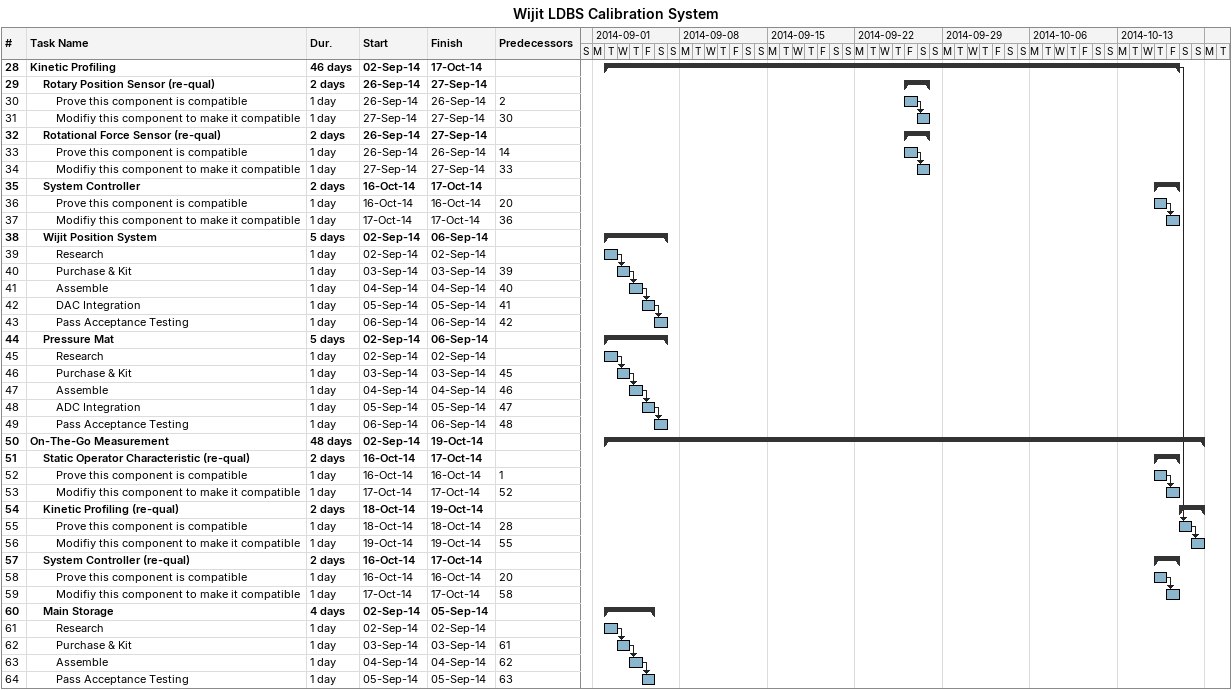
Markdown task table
Wijit LDBS Calibration System

| ID | Level | Task | Duration | Start | Finish | Predecessors |
|---|---|---|---|---|---|---|
| 28 | 1 | **Kinetic Profiling** | 46d | 2014-09-02 | 2014-10-17 |  |
| 29 | 2 | **Rotary Position Sensor (re-qual)** | 2d | 2014-09-26 | 2014-09-27 |  |
| 30 | 3 | Prove this component is compatible | 1d | 2014-09-26 | 2014-09-26 | 2 |
| 31 | 3 | Modifiy this component to make it compatible | 1d | 2014-09-27 | 2014-09-27 | 30 |
| 32 | 2 | **Rotational Force Sensor (re-qual)** | 2d | 2014-09-26 | 2014-09-27 |  |
| 33 | 3 | Prove this component is compatible | 1d | 2014-09-26 | 2014-09-26 | 14 |
| 34 | 3 | Modifiy this component to make it compatible | 1d | 2014-09-27 | 2014-09-27 | 33 |
| 35 | 2 | **System Controller** | 2d | 2014-10-16 | 2014-10-17 |  |
| 36 | 3 | Prove this component is compatible | 1d | 2014-10-16 | 2014-10-16 | 20 |
| 37 | 3 | Modifiy this component to make it compatible | 1d | 2014-10-17 | 2014-10-17 | 36 |
| 38 | 2 | **Wijit Position System** | 5d | 2014-09-02 | 2014-09-06 |  |
| 39 | 3 | Research | 1d | 2014-09-02 | 2014-09-02 |  |
| 40 | 3 | Purchase & Kit | 1d | 2014-09-03 | 2014-09-03 | 39 |
| 41 | 3 | Assemble | 1d | 2014-09-04 | 2014-09-04 | 40 |
| 42 | 3 | DAC Integration | 1d | 2014-09-05 | 2014-09-05 | 41 |
| 43 | 3 | Pass Acceptance Testing | 1d | 2014-09-06 | 2014-09-06 | 42 |
| 44 | 2 | **Pressure Mat** | 5d | 2014-09-02 | 2014-09-06 |  |
| 45 | 3 | Research | 1d | 2014-09-02 | 2014-09-02 |  |
| 46 | 3 | Purchase & Kit | 1d | 2014-09-03 | 2014-09-03 | 45 |
| 47 | 3 | Assemble | 1d | 2014-09-04 | 2014-09-04 | 46 |
| 48 | 3 | ADC Integration | 1d | 2014-09-05 | 2014-09-05 | 47 |
| 49 | 3 | Pass Acceptance Testing | 1d | 2014-09-06 | 2014-09-06 | 48 |
| 50 | 1 | **On-The-Go Measurement** | 48d | 2014-09-02 | 2014-10-19 |  |
| 51 | 2 | **Static Operator Characteristic (re-qual)** | 2d | 2014-10-16 | 2014-10-17 |  |
| 52 | 3 | Prove this component is compatible | 1d | 2014-10-16 | 2014-10-16 | 1 |
| 53 | 3 | Modifiy this component to make it compatible | 1d | 2014-10-17 | 2014-10-17 | 52 |
| 54 | 2 | **Kinetic Profiling (re-qual)** | 2d | 2014-10-18 | 2014-10-19 |  |
| 55 | 3 | Prove this component is compatible | 1d | 2014-10-18 | 2014-10-18 | 28 |
| 56 | 3 | Modifiy this component to make it compatible | 1d | 2014-10-19 | 2014-10-19 | 55 |
| 57 | 2 | **System Controller (re-qual)** | 2d | 2014-10-16 | 2014-10-17 |  |
| 58 | 3 | Prove this component is compatible | 1d | 2014-10-16 | 2014-10-16 | 20 |
| 59 | 3 | Modifiy this component to make it compatible | 1d | 2014-10-17 | 2014-10-17 | 58 |
| 60 | 2 | **Main Storage** | 4d | 2014-09-02 | 2014-09-05 |  |
| 61 | 3 | Research | 1d | 2014-09-02 | 2014-09-02 |  |
| 62 | 3 | Purchase & Kit | 1d | 2014-09-03 | 2014-09-03 | 61 |
| 63 | 3 | Assemble | 1d | 2014-09-04 | 2014-09-04 | 62 |
| 64 | 3 | Pass Acceptance Testing | 1d | 2014-09-05 | 2014-09-05 | 63 |
